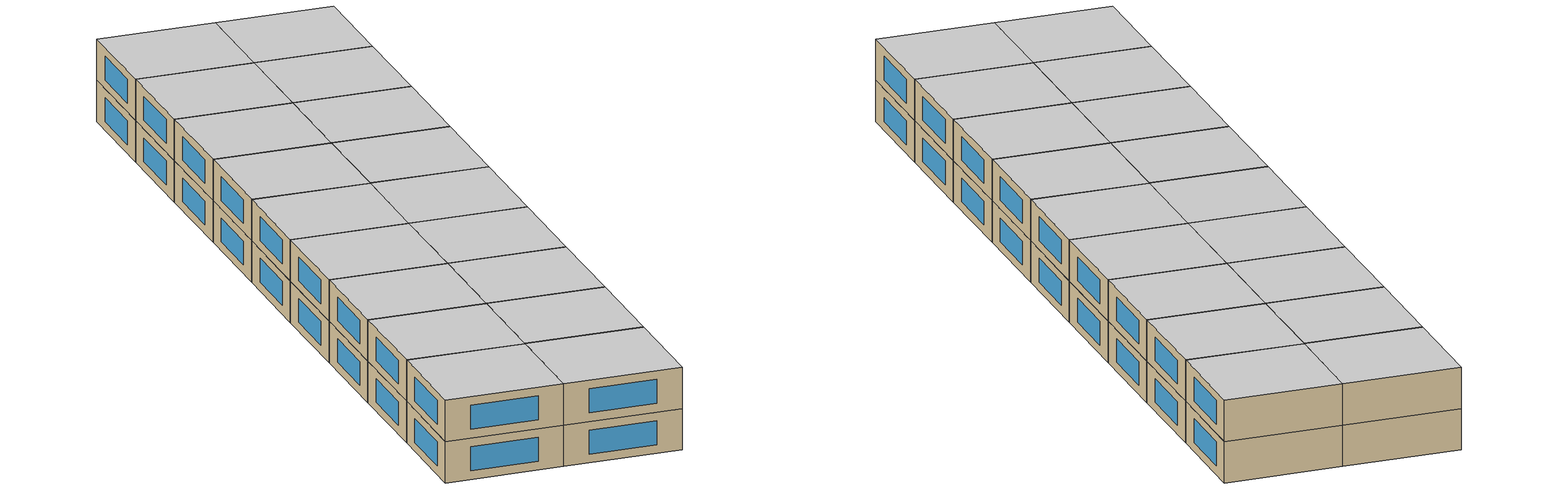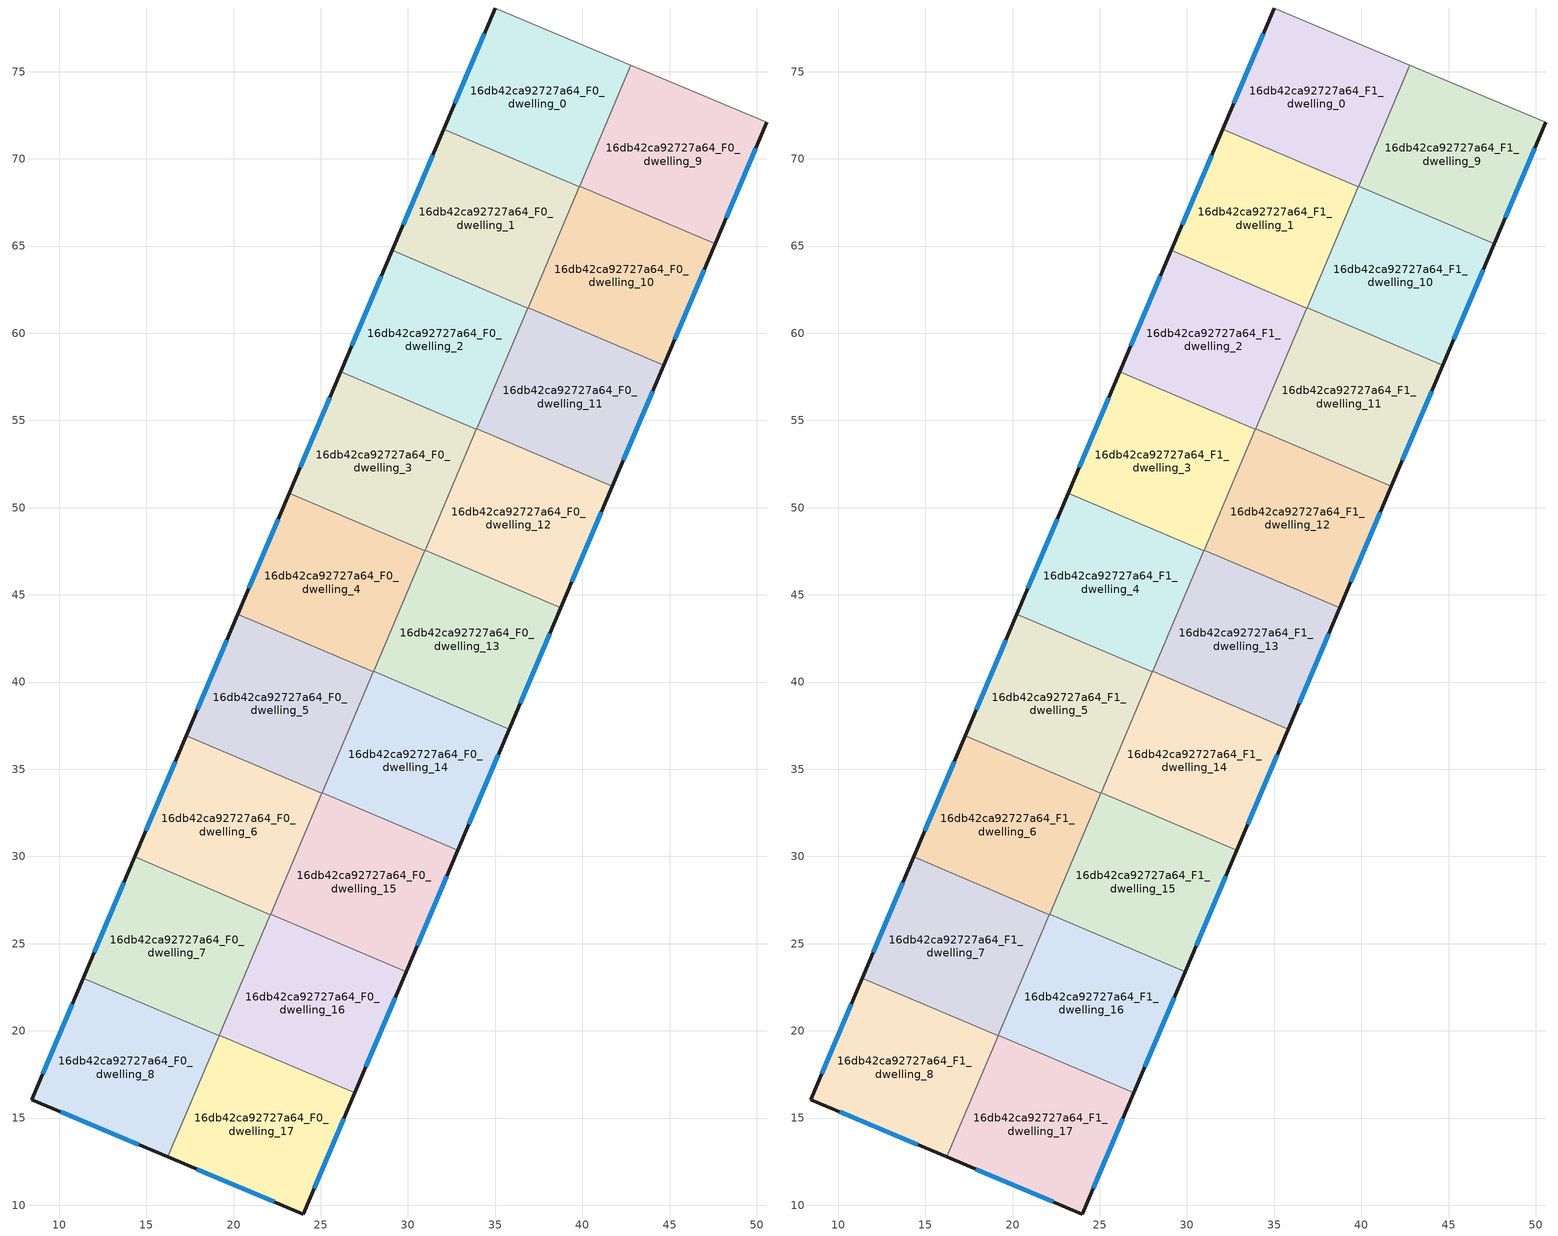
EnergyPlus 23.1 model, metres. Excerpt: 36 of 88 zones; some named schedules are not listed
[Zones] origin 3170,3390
16db42ca92727a64_F0_dwelling_0
 floor ground (EU_floor_Construction): 42.78,75.37 39.83,68.41 32.06,71.7 35.01,78.65 z0
 wall outside (EU_wall_Construction): 35.01,78.65 32.06,71.7 z0:3
 wall adiabatic (EU_wall_Construction): 42.78,75.37 35.01,78.65 z0:3
 wall to 16db42ca92727a64_F0_dwelling_1 (EU_wall_Construction): 32.06,71.7 39.83,68.41 z0:3
 wall to 16db42ca92727a64_F0_dwelling_9 (EU_wall_Construction): 39.84,68.43 42.78,75.37 z0:3
 wall to 16db42ca92727a64_F0_dwelling_10 (EU_wall_Construction): 39.83,68.41 39.84,68.43 z0:3
 window (EU_Window_Construction): 34.37,77.16 32.69,73.19 z0.64:2.36
16db42ca92727a64_F0_dwelling_1
 floor ground (EU_floor_Construction): 39.83,68.41 36.88,61.45 29.1,64.75 32.06,71.7 z0
 wall outside (EU_wall_Construction): 32.06,71.7 29.1,64.75 z0:3
 wall to 16db42ca92727a64_F0_dwelling_2 (EU_wall_Construction): 29.1,64.75 36.88,61.45 z0:3
 wall to 16db42ca92727a64_F0_dwelling_10 (EU_wall_Construction): 36.89,61.47 39.83,68.41 z0:3
 wall to 16db42ca92727a64_F0_dwelling_11 (EU_wall_Construction): 36.88,61.45 36.89,61.47 z0:3
 window (EU_Window_Construction): 31.42,70.21 29.73,66.24 z0.64:2.36
16db42ca92727a64_F0_dwelling_10
 floor ground (EU_floor_Construction): 47.61,65.13 44.66,58.17 36.89,61.47 39.84,68.43 z0
 wall outside (EU_wall_Construction): 44.66,58.17 47.61,65.13 z0:3
 wall to 16db42ca92727a64_F0_dwelling_9 (EU_wall_Construction): 47.61,65.13 39.84,68.43 z0:3
 wall to 16db42ca92727a64_F0_dwelling_11 (EU_wall_Construction): 36.89,61.47 44.66,58.17 z0:3
 window (EU_Window_Construction): 45.29,59.66 46.98,63.64 z0.64:2.36
16db42ca92727a64_F0_dwelling_11
 floor ground (EU_floor_Construction): 44.66,58.17 41.71,51.22 33.93,54.52 36.89,61.47 z0
 wall outside (EU_wall_Construction): 41.71,51.22 44.66,58.17 z0:3
 wall to 16db42ca92727a64_F0_dwelling_12 (EU_wall_Construction): 33.93,54.52 41.71,51.22 z0:3
 wall to 16db42ca92727a64_F0_dwelling_2 (EU_wall_Construction): 36.87,61.45 33.93,54.52 z0:3
 window (EU_Window_Construction): 42.34,52.71 44.03,56.68 z0.64:2.36
16db42ca92727a64_F0_dwelling_12
 floor ground (EU_floor_Construction): 41.71,51.22 38.76,44.26 30.98,47.56 33.93,54.52 z0
 wall outside (EU_wall_Construction): 38.76,44.26 41.71,51.22 z0:3
 wall to 16db42ca92727a64_F0_dwelling_13 (EU_wall_Construction): 30.98,47.56 38.76,44.26 z0:3
 wall to 16db42ca92727a64_F0_dwelling_3 (EU_wall_Construction): 33.92,54.49 30.98,47.56 z0:3
 wall to 16db42ca92727a64_F0_dwelling_2 (EU_wall_Construction): 33.93,54.52 33.92,54.49 z0:3
 window (EU_Window_Construction): 39.39,45.75 41.08,49.73 z0.64:2.36
16db42ca92727a64_F0_dwelling_13
 floor ground (EU_floor_Construction): 38.76,44.26 35.8,37.31 28.03,40.61 30.98,47.56 z0
 wall outside (EU_wall_Construction): 35.8,37.31 38.76,44.26 z0:3
 wall to 16db42ca92727a64_F0_dwelling_14 (EU_wall_Construction): 28.03,40.61 35.8,37.31 z0:3
 wall to 16db42ca92727a64_F0_dwelling_4 (EU_wall_Construction): 30.97,47.54 28.03,40.61 z0:3
 wall to 16db42ca92727a64_F0_dwelling_3 (EU_wall_Construction): 30.98,47.56 30.97,47.54 z0:3
 window (EU_Window_Construction): 36.44,38.8 38.12,42.77 z0.64:2.36
16db42ca92727a64_F0_dwelling_14
 floor ground (EU_floor_Construction): 35.8,37.31 32.85,30.35 25.08,33.65 28.03,40.61 z0
 wall outside (EU_wall_Construction): 32.85,30.35 35.8,37.31 z0:3
 wall to 16db42ca92727a64_F0_dwelling_15 (EU_wall_Construction): 25.08,33.65 32.85,30.35 z0:3
 wall to 16db42ca92727a64_F0_dwelling_5 (EU_wall_Construction): 28.02,40.58 25.08,33.65 z0:3
 wall to 16db42ca92727a64_F0_dwelling_4 (EU_wall_Construction): 28.03,40.61 28.02,40.58 z0:3
 window (EU_Window_Construction): 33.49,31.84 35.17,35.82 z0.64:2.36
16db42ca92727a64_F0_dwelling_15
 floor ground (EU_floor_Construction): 32.85,30.35 29.9,23.4 22.13,26.7 25.08,33.65 z0
 wall outside (EU_wall_Construction): 29.9,23.4 32.85,30.35 z0:3
 wall to 16db42ca92727a64_F0_dwelling_16 (EU_wall_Construction): 22.13,26.7 29.9,23.4 z0:3
 wall to 16db42ca92727a64_F0_dwelling_6 (EU_wall_Construction): 25.07,33.63 22.13,26.7 z0:3
 wall to 16db42ca92727a64_F0_dwelling_5 (EU_wall_Construction): 25.08,33.65 25.07,33.63 z0:3
 window (EU_Window_Construction): 30.53,24.89 32.22,28.86 z0.64:2.36
16db42ca92727a64_F0_dwelling_16
 floor ground (EU_floor_Construction): 29.9,23.4 26.95,16.44 19.18,19.74 22.13,26.7 z0
 wall outside (EU_wall_Construction): 26.95,16.44 29.9,23.4 z0:3
 wall to 16db42ca92727a64_F0_dwelling_17 (EU_wall_Construction): 19.18,19.74 26.95,16.44 z0:3
 wall to 16db42ca92727a64_F0_dwelling_7 (EU_wall_Construction): 22.12,26.67 19.18,19.74 z0:3
 wall to 16db42ca92727a64_F0_dwelling_6 (EU_wall_Construction): 22.13,26.7 22.12,26.67 z0:3
 window (EU_Window_Construction): 27.58,17.93 29.27,21.91 z0.64:2.36
16db42ca92727a64_F0_dwelling_17
 floor ground (EU_floor_Construction): 26.95,16.44 24,9.5 16.22,12.78 19.18,19.74 z0
 wall outside (EU_wall_Construction): 16.22,12.78 24,9.5 26.95,16.44 z0:3
 wall to 16db42ca92727a64_F0_dwelling_8 (EU_wall_Construction): 19.17,19.72 16.22,12.78 z0:3
 wall to 16db42ca92727a64_F0_dwelling_7 (EU_wall_Construction): 19.18,19.74 19.17,19.72 z0:3
 window (EU_Window_Construction): 24.63,10.99 26.32,14.95 / 17.89,12.07 22.34,10.2 z0.64:2.36
16db42ca92727a64_F0_dwelling_2
 floor ground (EU_floor_Construction): 36.88,61.45 33.92,54.49 26.15,57.79 29.1,64.75 z0
 wall outside (EU_wall_Construction): 29.1,64.75 26.15,57.79 z0:3
 wall to 16db42ca92727a64_F0_dwelling_3 (EU_wall_Construction): 26.15,57.79 33.92,54.49 z0:3
 window (EU_Window_Construction): 28.47,63.26 26.78,59.28 z0.64:2.36
16db42ca92727a64_F0_dwelling_3
 floor ground (EU_floor_Construction): 33.92,54.49 30.97,47.54 23.2,50.83 26.15,57.79 z0
 wall outside (EU_wall_Construction): 26.15,57.79 23.2,50.83 z0:3
 wall to 16db42ca92727a64_F0_dwelling_4 (EU_wall_Construction): 23.2,50.83 30.97,47.54 z0:3
 window (EU_Window_Construction): 25.52,56.3 23.83,52.32 z0.64:2.36
16db42ca92727a64_F0_dwelling_4
 floor ground (EU_floor_Construction): 30.97,47.54 28.02,40.58 20.24,43.88 23.2,50.83 z0
 wall outside (EU_wall_Construction): 23.2,50.83 20.24,43.88 z0:3
 wall to 16db42ca92727a64_F0_dwelling_5 (EU_wall_Construction): 20.24,43.88 28.02,40.58 z0:3
 window (EU_Window_Construction): 22.56,49.35 20.88,45.37 z0.64:2.36
16db42ca92727a64_F0_dwelling_5
 floor ground (EU_floor_Construction): 28.02,40.58 25.07,33.62 17.29,36.92 20.24,43.88 z0
 wall outside (EU_wall_Construction): 20.24,43.88 17.29,36.92 z0:3
 wall to 16db42ca92727a64_F0_dwelling_6 (EU_wall_Construction): 17.29,36.92 25.07,33.62 z0:3
 window (EU_Window_Construction): 19.61,42.39 17.92,38.41 z0.64:2.36
16db42ca92727a64_F0_dwelling_6
 floor ground (EU_floor_Construction): 25.07,33.62 22.12,26.67 14.34,29.97 17.29,36.92 z0
 wall outside (EU_wall_Construction): 17.29,36.92 14.34,29.97 z0:3
 wall to 16db42ca92727a64_F0_dwelling_7 (EU_wall_Construction): 14.34,29.97 22.12,26.67 z0:3
 window (EU_Window_Construction): 16.66,35.44 14.97,31.46 z0.64:2.36
16db42ca92727a64_F0_dwelling_7
 floor ground (EU_floor_Construction): 22.12,26.67 19.17,19.72 11.39,23.02 14.34,29.97 z0
 wall outside (EU_wall_Construction): 14.34,29.97 11.39,23.02 z0:3
 wall to 16db42ca92727a64_F0_dwelling_8 (EU_wall_Construction): 11.39,23.02 19.17,19.72 z0:3
 window (EU_Window_Construction): 13.71,28.48 12.02,24.51 z0.64:2.36
16db42ca92727a64_F0_dwelling_8
 floor ground (EU_floor_Construction): 19.17,19.72 16.22,12.78 8.43,16.06 11.39,23.02 z0
 wall outside (EU_wall_Construction): 11.39,23.02 8.43,16.06 16.22,12.78 z0:3
 window (EU_Window_Construction): 10.1,15.35 14.55,13.48 / 10.76,21.53 9.07,17.55 z0.64:2.36
16db42ca92727a64_F0_dwelling_9
 floor ground (EU_floor_Construction): 50.57,72.09 47.61,65.13 39.84,68.43 42.78,75.37 z0
 wall outside (EU_wall_Construction): 47.61,65.13 50.57,72.09 z0:3
 wall adiabatic (EU_wall_Construction): 50.57,72.09 42.78,75.37 z0:3
 window (EU_Window_Construction): 48.24,66.62 49.93,70.6 z0.64:2.36
16db42ca92727a64_F1_dwelling_0
 floor to 16db42ca92727a64_F0_dwelling_0 (EU_floor_Construction): 42.78,75.37 39.83,68.41 32.06,71.7 35.01,78.65 z3
 wall outside (EU_wall_Construction): 35.01,78.65 32.06,71.7 z3:6
 wall adiabatic (EU_wall_Construction): 42.78,75.37 35.01,78.65 z3:6
 wall to 16db42ca92727a64_F1_dwelling_1 (EU_wall_Construction): 32.06,71.7 39.83,68.41 z3:6
 wall to 16db42ca92727a64_F1_dwelling_9 (EU_wall_Construction): 39.84,68.43 42.78,75.37 z3:6
 wall to 16db42ca92727a64_F1_dwelling_10 (EU_wall_Construction): 39.83,68.41 39.84,68.43 z3:6
 window (EU_Window_Construction): 34.37,77.16 32.69,73.19 z3.64:5.36
 ceiling to 16db42ca92727a64_F2_dwelling_0 (EU_floor_Construction): 39.83,68.41 42.78,75.37 35.01,78.65 32.06,71.7 z6
16db42ca92727a64_F1_dwelling_1
 floor to 16db42ca92727a64_F0_dwelling_1 (EU_floor_Construction): 39.83,68.41 36.88,61.45 29.1,64.75 32.06,71.7 z3
 wall outside (EU_wall_Construction): 32.06,71.7 29.1,64.75 z3:6
 wall to 16db42ca92727a64_F1_dwelling_2 (EU_wall_Construction): 29.1,64.75 36.88,61.45 z3:6
 wall to 16db42ca92727a64_F1_dwelling_10 (EU_wall_Construction): 36.89,61.47 39.83,68.41 z3:6
 wall to 16db42ca92727a64_F1_dwelling_11 (EU_wall_Construction): 36.88,61.45 36.89,61.47 z3:6
 window (EU_Window_Construction): 31.42,70.21 29.73,66.24 z3.64:5.36
 ceiling to 16db42ca92727a64_F2_dwelling_1 (EU_floor_Construction): 36.88,61.45 39.83,68.41 32.06,71.7 29.1,64.75 z6
16db42ca92727a64_F1_dwelling_10
 floor to 16db42ca92727a64_F0_dwelling_10 (EU_floor_Construction): 47.61,65.13 44.66,58.17 36.89,61.47 39.84,68.43 z3
 wall outside (EU_wall_Construction): 44.66,58.17 47.61,65.13 z3:6
 wall to 16db42ca92727a64_F1_dwelling_9 (EU_wall_Construction): 47.61,65.13 39.84,68.43 z3:6
 wall to 16db42ca92727a64_F1_dwelling_11 (EU_wall_Construction): 36.89,61.47 44.66,58.17 z3:6
 window (EU_Window_Construction): 45.29,59.66 46.98,63.64 z3.64:5.36
 ceiling to 16db42ca92727a64_F2_dwelling_10 (EU_floor_Construction): 44.66,58.17 47.61,65.13 39.84,68.43 36.89,61.47 z6
16db42ca92727a64_F1_dwelling_11
 floor to 16db42ca92727a64_F0_dwelling_11 (EU_floor_Construction): 44.66,58.17 41.71,51.22 33.93,54.52 36.89,61.47 z3
 wall outside (EU_wall_Construction): 41.71,51.22 44.66,58.17 z3:6
 wall to 16db42ca92727a64_F1_dwelling_12 (EU_wall_Construction): 33.93,54.52 41.71,51.22 z3:6
 wall to 16db42ca92727a64_F1_dwelling_2 (EU_wall_Construction): 36.87,61.45 33.93,54.52 z3:6
 window (EU_Window_Construction): 42.34,52.71 44.03,56.68 z3.64:5.36
 ceiling to 16db42ca92727a64_F2_dwelling_11 (EU_floor_Construction): 41.71,51.22 44.66,58.17 36.89,61.47 33.93,54.52 z6
16db42ca92727a64_F1_dwelling_12
 floor to 16db42ca92727a64_F0_dwelling_12 (EU_floor_Construction): 41.71,51.22 38.76,44.26 30.98,47.56 33.93,54.52 z3
 wall outside (EU_wall_Construction): 38.76,44.26 41.71,51.22 z3:6
 wall to 16db42ca92727a64_F1_dwelling_13 (EU_wall_Construction): 30.98,47.56 38.76,44.26 z3:6
 wall to 16db42ca92727a64_F1_dwelling_3 (EU_wall_Construction): 33.92,54.49 30.98,47.56 z3:6
 wall to 16db42ca92727a64_F1_dwelling_2 (EU_wall_Construction): 33.93,54.52 33.92,54.49 z3:6
 window (EU_Window_Construction): 39.39,45.75 41.08,49.73 z3.64:5.36
 ceiling to 16db42ca92727a64_F2_dwelling_12 (EU_floor_Construction): 38.76,44.26 41.71,51.22 33.93,54.52 30.98,47.56 z6
16db42ca92727a64_F1_dwelling_13
 floor to 16db42ca92727a64_F0_dwelling_13 (EU_floor_Construction): 38.76,44.26 35.8,37.31 28.03,40.61 30.98,47.56 z3
 wall outside (EU_wall_Construction): 35.8,37.31 38.76,44.26 z3:6
 wall to 16db42ca92727a64_F1_dwelling_14 (EU_wall_Construction): 28.03,40.61 35.8,37.31 z3:6
 wall to 16db42ca92727a64_F1_dwelling_4 (EU_wall_Construction): 30.97,47.54 28.03,40.61 z3:6
 wall to 16db42ca92727a64_F1_dwelling_3 (EU_wall_Construction): 30.98,47.56 30.97,47.54 z3:6
 window (EU_Window_Construction): 36.44,38.8 38.12,42.77 z3.64:5.36
 ceiling to 16db42ca92727a64_F2_dwelling_13 (EU_floor_Construction): 35.8,37.31 38.76,44.26 30.98,47.56 28.03,40.61 z6
16db42ca92727a64_F1_dwelling_14
 floor to 16db42ca92727a64_F0_dwelling_14 (EU_floor_Construction): 35.8,37.31 32.85,30.35 25.08,33.65 28.03,40.61 z3
 wall outside (EU_wall_Construction): 32.85,30.35 35.8,37.31 z3:6
 wall to 16db42ca92727a64_F1_dwelling_15 (EU_wall_Construction): 25.08,33.65 32.85,30.35 z3:6
 wall to 16db42ca92727a64_F1_dwelling_5 (EU_wall_Construction): 28.02,40.58 25.08,33.65 z3:6
 wall to 16db42ca92727a64_F1_dwelling_4 (EU_wall_Construction): 28.03,40.61 28.02,40.58 z3:6
 window (EU_Window_Construction): 33.49,31.84 35.17,35.82 z3.64:5.36
 ceiling to 16db42ca92727a64_F2_dwelling_14 (EU_floor_Construction): 32.85,30.35 35.8,37.31 28.03,40.61 25.08,33.65 z6
16db42ca92727a64_F1_dwelling_15
 floor to 16db42ca92727a64_F0_dwelling_15 (EU_floor_Construction): 32.85,30.35 29.9,23.4 22.13,26.7 25.08,33.65 z3
 wall outside (EU_wall_Construction): 29.9,23.4 32.85,30.35 z3:6
 wall to 16db42ca92727a64_F1_dwelling_16 (EU_wall_Construction): 22.13,26.7 29.9,23.4 z3:6
 wall to 16db42ca92727a64_F1_dwelling_6 (EU_wall_Construction): 25.07,33.63 22.13,26.7 z3:6
 wall to 16db42ca92727a64_F1_dwelling_5 (EU_wall_Construction): 25.08,33.65 25.07,33.63 z3:6
 window (EU_Window_Construction): 30.53,24.89 32.22,28.86 z3.64:5.36
 ceiling to 16db42ca92727a64_F2_dwelling_15 (EU_floor_Construction): 29.9,23.4 32.85,30.35 25.08,33.65 22.13,26.7 z6
16db42ca92727a64_F1_dwelling_16
 floor to 16db42ca92727a64_F0_dwelling_16 (EU_floor_Construction): 29.9,23.4 26.95,16.44 19.18,19.74 22.13,26.7 z3
 wall outside (EU_wall_Construction): 26.95,16.44 29.9,23.4 z3:6
 wall to 16db42ca92727a64_F1_dwelling_17 (EU_wall_Construction): 19.18,19.74 26.95,16.44 z3:6
 wall to 16db42ca92727a64_F1_dwelling_7 (EU_wall_Construction): 22.12,26.67 19.18,19.74 z3:6
 wall to 16db42ca92727a64_F1_dwelling_6 (EU_wall_Construction): 22.13,26.7 22.12,26.67 z3:6
 window (EU_Window_Construction): 27.58,17.93 29.27,21.91 z3.64:5.36
 ceiling to 16db42ca92727a64_F2_dwelling_16 (EU_floor_Construction): 26.95,16.44 29.9,23.4 22.13,26.7 19.18,19.74 z6
16db42ca92727a64_F1_dwelling_17
 floor to 16db42ca92727a64_F0_dwelling_17 (EU_floor_Construction): 26.95,16.44 24,9.5 16.22,12.78 19.18,19.74 z3
 wall outside (EU_wall_Construction): 16.22,12.78 24,9.5 26.95,16.44 z3:6
 wall to 16db42ca92727a64_F1_dwelling_8 (EU_wall_Construction): 19.17,19.72 16.22,12.78 z3:6
 wall to 16db42ca92727a64_F1_dwelling_7 (EU_wall_Construction): 19.18,19.74 19.17,19.72 z3:6
 window (EU_Window_Construction): 24.63,10.99 26.32,14.95 / 17.89,12.07 22.34,10.2 z3.64:5.36
 ceiling to 16db42ca92727a64_F2_dwelling_17 (EU_floor_Construction): 24,9.5 26.95,16.44 19.18,19.74 16.22,12.78 z6
16db42ca92727a64_F1_dwelling_2
 floor to 16db42ca92727a64_F0_dwelling_2 (EU_floor_Construction): 36.88,61.45 33.92,54.49 26.15,57.79 29.1,64.75 z3
 wall outside (EU_wall_Construction): 29.1,64.75 26.15,57.79 z3:6
 wall to 16db42ca92727a64_F1_dwelling_3 (EU_wall_Construction): 26.15,57.79 33.92,54.49 z3:6
 window (EU_Window_Construction): 28.47,63.26 26.78,59.28 z3.64:5.36
 ceiling to 16db42ca92727a64_F2_dwelling_2 (EU_floor_Construction): 33.92,54.49 36.88,61.45 29.1,64.75 26.15,57.79 z6
16db42ca92727a64_F1_dwelling_3
 floor to 16db42ca92727a64_F0_dwelling_3 (EU_floor_Construction): 33.92,54.49 30.97,47.54 23.2,50.83 26.15,57.79 z3
 wall outside (EU_wall_Construction): 26.15,57.79 23.2,50.83 z3:6
 wall to 16db42ca92727a64_F1_dwelling_4 (EU_wall_Construction): 23.2,50.83 30.97,47.54 z3:6
 window (EU_Window_Construction): 25.52,56.3 23.83,52.32 z3.64:5.36
 ceiling to 16db42ca92727a64_F2_dwelling_3 (EU_floor_Construction): 30.97,47.54 33.92,54.49 26.15,57.79 23.2,50.83 z6
16db42ca92727a64_F1_dwelling_4
 floor to 16db42ca92727a64_F0_dwelling_4 (EU_floor_Construction): 30.97,47.54 28.02,40.58 20.24,43.88 23.2,50.83 z3
 wall outside (EU_wall_Construction): 23.2,50.83 20.24,43.88 z3:6
 wall to 16db42ca92727a64_F1_dwelling_5 (EU_wall_Construction): 20.24,43.88 28.02,40.58 z3:6
 window (EU_Window_Construction): 22.56,49.35 20.88,45.37 z3.64:5.36
 ceiling to 16db42ca92727a64_F2_dwelling_4 (EU_floor_Construction): 28.02,40.58 30.97,47.54 23.2,50.83 20.24,43.88 z6
16db42ca92727a64_F1_dwelling_5
 floor to 16db42ca92727a64_F0_dwelling_5 (EU_floor_Construction): 28.02,40.58 25.07,33.62 17.29,36.92 20.24,43.88 z3
 wall outside (EU_wall_Construction): 20.24,43.88 17.29,36.92 z3:6
 wall to 16db42ca92727a64_F1_dwelling_6 (EU_wall_Construction): 17.29,36.92 25.07,33.62 z3:6
 window (EU_Window_Construction): 19.61,42.39 17.92,38.41 z3.64:5.36
 ceiling to 16db42ca92727a64_F2_dwelling_5 (EU_floor_Construction): 25.07,33.62 28.02,40.58 20.24,43.88 17.29,36.92 z6
16db42ca92727a64_F1_dwelling_6
 floor to 16db42ca92727a64_F0_dwelling_6 (EU_floor_Construction): 25.07,33.62 22.12,26.67 14.34,29.97 17.29,36.92 z3
 wall outside (EU_wall_Construction): 17.29,36.92 14.34,29.97 z3:6
 wall to 16db42ca92727a64_F1_dwelling_7 (EU_wall_Construction): 14.34,29.97 22.12,26.67 z3:6
 window (EU_Window_Construction): 16.66,35.44 14.97,31.46 z3.64:5.36
 ceiling to 16db42ca92727a64_F2_dwelling_6 (EU_floor_Construction): 22.12,26.67 25.07,33.62 17.29,36.92 14.34,29.97 z6
16db42ca92727a64_F1_dwelling_7
 floor to 16db42ca92727a64_F0_dwelling_7 (EU_floor_Construction): 22.12,26.67 19.17,19.72 11.39,23.02 14.34,29.97 z3
 wall outside (EU_wall_Construction): 14.34,29.97 11.39,23.02 z3:6
 wall to 16db42ca92727a64_F1_dwelling_8 (EU_wall_Construction): 11.39,23.02 19.17,19.72 z3:6
 window (EU_Window_Construction): 13.71,28.48 12.02,24.51 z3.64:5.36
 ceiling to 16db42ca92727a64_F2_dwelling_7 (EU_floor_Construction): 19.17,19.72 22.12,26.67 14.34,29.97 11.39,23.02 z6
16db42ca92727a64_F1_dwelling_8
 floor to 16db42ca92727a64_F0_dwelling_8 (EU_floor_Construction): 19.17,19.72 16.22,12.78 8.43,16.06 11.39,23.02 z3
 wall outside (EU_wall_Construction): 11.39,23.02 8.43,16.06 16.22,12.78 z3:6
 window (EU_Window_Construction): 10.1,15.35 14.55,13.48 / 10.76,21.53 9.07,17.55 z3.64:5.36
 ceiling to 16db42ca92727a64_F2_dwelling_8 (EU_floor_Construction): 16.22,12.78 19.17,19.72 11.39,23.02 8.43,16.06 z6
16db42ca92727a64_F1_dwelling_9
 floor to 16db42ca92727a64_F0_dwelling_9 (EU_floor_Construction): 50.57,72.09 47.61,65.13 39.84,68.43 42.78,75.37 z3
 wall outside (EU_wall_Construction): 47.61,65.13 50.57,72.09 z3:6
 wall adiabatic (EU_wall_Construction): 50.57,72.09 42.78,75.37 z3:6
 window (EU_Window_Construction): 48.24,66.62 49.93,70.6 z3.64:5.36
 ceiling to 16db42ca92727a64_F2_dwelling_9 (EU_floor_Construction): 47.61,65.13 50.57,72.09 42.78,75.37 39.84,68.43 z6
[Building]
EU S2 Campaign: North Axis=0; Terrain=City; Solar Distribution=FullExterior
[Site:Location]
Yerevan-Zvartnots.Intl.AP: Latitude=40.15; Longitude=44.383; Time Zone=4; Elevation=854
[SizingPeriod:WeatherFileDays]
AnnualSizingPeriod: Begin Month=1; Begin Day of Month=1; End Month=12; End Day of Month=31; Day of Week for Start Day=Monday; Use Weather File Daylight Saving Period=No; Use Weather File Rain and Snow Indicators=No
[MATERIAL]
EU_InternalMass_Material: Roughness=MediumRough; Thickness=0.1; Conductivity=1; Density=1800; Specific Heat=900; Thermal Absorptance=0.9; Solar Absorptance=0.7; Visible Absorptance=0.7
[MATERIAL:NOMASS] Roughness=MediumRough; Thermal Absorptance=0.9; Solar Absorptance=0.7; Visible Absorptance=0.7
Name | Thermal Resistance
EU_wall_NoMass | 1.05043
EU_floor_NoMass | 0.478065
[WINDOWMATERIAL:SIMPLEGLAZINGSYSTEM]
EU_Window_SimpleGlazing: UFactor=2.5566; Solar Heat Gain Coefficient=0.75; Visible Transmittance=0.75
[CONSTRUCTION]
EU_wall_Construction: EU_wall_NoMass
EU_floor_Construction: EU_floor_NoMass
EU_Window_Construction: EU_Window_SimpleGlazing
EU_InternalMass_Construction: EU_InternalMass_Material
[ZONE] Type=1; Multiplier=1; Ceiling Height=autocalculate; Floor Area=autocalculate; Part of Total Floor Area=Yes
Name | Volume
16db42ca92727a64_F0_dwelling_0; 16db42ca92727a64_F1_dwelling_0 | 191.424
16db42ca92727a64_F0_dwelling_1; 16db42ca92727a64_F1_dwelling_1; 16db42ca92727a64_F0_dwelling_10; 16db42ca92727a64_F1_dwelling_10; 16db42ca92727a64_F0_dwelling_13; 16db42ca92727a64_F1_dwelling_13 | 191.426
16db42ca92727a64_F0_dwelling_11; 16db42ca92727a64_F1_dwelling_11 | 191.418
16db42ca92727a64_F0_dwelling_12; 16db42ca92727a64_F1_dwelling_12; 16db42ca92727a64_F0_dwelling_16; 16db42ca92727a64_F1_dwelling_16 | 191.442
16db42ca92727a64_F0_dwelling_14; 16db42ca92727a64_F1_dwelling_14 | 191.42
16db42ca92727a64_F0_dwelling_15; 16db42ca92727a64_F1_dwelling_15 | 191.427
16db42ca92727a64_F0_dwelling_17; 16db42ca92727a64_F1_dwelling_17 | 191.421
16db42ca92727a64_F0_dwelling_2; 16db42ca92727a64_F1_dwelling_2 | 191.446
16db42ca92727a64_F0_dwelling_3; 16db42ca92727a64_F1_dwelling_3; 16db42ca92727a64_F0_dwelling_9; 16db42ca92727a64_F1_dwelling_9 | 191.436
16db42ca92727a64_F0_dwelling_4; 16db42ca92727a64_F1_dwelling_4; 16db42ca92727a64_F0_dwelling_8; 16db42ca92727a64_F1_dwelling_8 | 191.444
16db42ca92727a64_F0_dwelling_5; 16db42ca92727a64_F1_dwelling_5 | 191.456
16db42ca92727a64_F0_dwelling_6; 16db42ca92727a64_F1_dwelling_6 | 191.448
16db42ca92727a64_F0_dwelling_7; 16db42ca92727a64_F1_dwelling_7 | 191.413
[INTERNALMASS] Construction=EU_InternalMass_Construction
Name | Zone or ZoneList | Surface Area
16db42ca92727a64_F0_dwelling_0_EU_InternalMass | 16db42ca92727a64_F0_dwelling_0 | 63.8079
16db42ca92727a64_F0_dwelling_1_EU_InternalMass | 16db42ca92727a64_F0_dwelling_1 | 63.8088
16db42ca92727a64_F0_dwelling_2_EU_InternalMass | 16db42ca92727a64_F0_dwelling_2 | 63.8152
16db42ca92727a64_F0_dwelling_3_EU_InternalMass | 16db42ca92727a64_F0_dwelling_3 | 63.8122
16db42ca92727a64_F0_dwelling_4_EU_InternalMass | 16db42ca92727a64_F0_dwelling_4 | 63.8149
16db42ca92727a64_F0_dwelling_5_EU_InternalMass | 16db42ca92727a64_F0_dwelling_5 | 63.8186
16db42ca92727a64_F0_dwelling_6_EU_InternalMass | 16db42ca92727a64_F0_dwelling_6 | 63.8159
16db42ca92727a64_F0_dwelling_7_EU_InternalMass | 16db42ca92727a64_F0_dwelling_7 | 63.8042
16db42ca92727a64_F0_dwelling_8_EU_InternalMass | 16db42ca92727a64_F0_dwelling_8 | 63.8146
16db42ca92727a64_F0_dwelling_9_EU_InternalMass | 16db42ca92727a64_F0_dwelling_9 | 63.8123
16db42ca92727a64_F0_dwelling_10_EU_InternalMass | 16db42ca92727a64_F0_dwelling_10 | 63.8086
16db42ca92727a64_F0_dwelling_11_EU_InternalMass | 16db42ca92727a64_F0_dwelling_11 | 63.8062
16db42ca92727a64_F0_dwelling_12_EU_InternalMass | 16db42ca92727a64_F0_dwelling_12 | 63.814
16db42ca92727a64_F0_dwelling_13_EU_InternalMass | 16db42ca92727a64_F0_dwelling_13 | 63.8086
16db42ca92727a64_F0_dwelling_14_EU_InternalMass | 16db42ca92727a64_F0_dwelling_14 | 63.8068
16db42ca92727a64_F0_dwelling_15_EU_InternalMass | 16db42ca92727a64_F0_dwelling_15 | 63.8086
16db42ca92727a64_F0_dwelling_16_EU_InternalMass | 16db42ca92727a64_F0_dwelling_16 | 63.814
16db42ca92727a64_F0_dwelling_17_EU_InternalMass | 16db42ca92727a64_F0_dwelling_17 | 63.807
16db42ca92727a64_F1_dwelling_0_EU_InternalMass | 16db42ca92727a64_F1_dwelling_0 | 63.8079
16db42ca92727a64_F1_dwelling_1_EU_InternalMass | 16db42ca92727a64_F1_dwelling_1 | 63.8088
16db42ca92727a64_F1_dwelling_2_EU_InternalMass | 16db42ca92727a64_F1_dwelling_2 | 63.8152
16db42ca92727a64_F1_dwelling_3_EU_InternalMass | 16db42ca92727a64_F1_dwelling_3 | 63.8122
16db42ca92727a64_F1_dwelling_4_EU_InternalMass | 16db42ca92727a64_F1_dwelling_4 | 63.8149
16db42ca92727a64_F1_dwelling_5_EU_InternalMass | 16db42ca92727a64_F1_dwelling_5 | 63.8186
16db42ca92727a64_F1_dwelling_6_EU_InternalMass | 16db42ca92727a64_F1_dwelling_6 | 63.8159
16db42ca92727a64_F1_dwelling_7_EU_InternalMass | 16db42ca92727a64_F1_dwelling_7 | 63.8042
16db42ca92727a64_F1_dwelling_8_EU_InternalMass | 16db42ca92727a64_F1_dwelling_8 | 63.8146
16db42ca92727a64_F1_dwelling_9_EU_InternalMass | 16db42ca92727a64_F1_dwelling_9 | 63.8123
16db42ca92727a64_F1_dwelling_10_EU_InternalMass | 16db42ca92727a64_F1_dwelling_10 | 63.8086
16db42ca92727a64_F1_dwelling_11_EU_InternalMass | 16db42ca92727a64_F1_dwelling_11 | 63.8062
16db42ca92727a64_F1_dwelling_12_EU_InternalMass | 16db42ca92727a64_F1_dwelling_12 | 63.814
16db42ca92727a64_F1_dwelling_13_EU_InternalMass | 16db42ca92727a64_F1_dwelling_13 | 63.8086
16db42ca92727a64_F1_dwelling_14_EU_InternalMass | 16db42ca92727a64_F1_dwelling_14 | 63.8068
16db42ca92727a64_F1_dwelling_15_EU_InternalMass | 16db42ca92727a64_F1_dwelling_15 | 63.8086
16db42ca92727a64_F1_dwelling_16_EU_InternalMass | 16db42ca92727a64_F1_dwelling_16 | 63.814
16db42ca92727a64_F1_dwelling_17_EU_InternalMass | 16db42ca92727a64_F1_dwelling_17 | 63.807
[OTHEREQUIPMENT] Fuel Type=Electricity; Design Level Calculation Method=Watts/Area; Power per Zone Floor Area=1; Fraction Latent=0; Fraction Radiant=0; Fraction Lost=0; Carbon Dioxide Generation Rate=0; EndUse Subcategory=EU_Step8_InternalGains
Name | Zone or ZoneList or Space or SpaceList | Schedule
EU_Step8_InternalGain_16db42ca92727a64_F0_dwelling_0_f000 | 16db42ca92727a64_F0_dwelling_0 | EU_Step8_GainSchedule_16db42ca92727a64_F0_dwelling_0_f000
EU_Step8_InternalGain_16db42ca92727a64_F0_dwelling_1_f000 | 16db42ca92727a64_F0_dwelling_1 | EU_Step8_GainSchedule_16db42ca92727a64_F0_dwelling_1_f000
EU_Step8_InternalGain_16db42ca92727a64_F0_dwelling_2_f000 | 16db42ca92727a64_F0_dwelling_2 | EU_Step8_GainSchedule_16db42ca92727a64_F0_dwelling_2_f000
EU_Step8_InternalGain_16db42ca92727a64_F0_dwelling_3_f000 | 16db42ca92727a64_F0_dwelling_3 | EU_Step8_GainSchedule_16db42ca92727a64_F0_dwelling_3_f000
EU_Step8_InternalGain_16db42ca92727a64_F0_dwelling_4_f000 | 16db42ca92727a64_F0_dwelling_4 | EU_Step8_GainSchedule_16db42ca92727a64_F0_dwelling_4_f000
EU_Step8_InternalGain_16db42ca92727a64_F0_dwelling_5_f000 | 16db42ca92727a64_F0_dwelling_5 | EU_Step8_GainSchedule_16db42ca92727a64_F0_dwelling_5_f000
EU_Step8_InternalGain_16db42ca92727a64_F0_dwelling_6_f000 | 16db42ca92727a64_F0_dwelling_6 | EU_Step8_GainSchedule_16db42ca92727a64_F0_dwelling_6_f000
EU_Step8_InternalGain_16db42ca92727a64_F0_dwelling_7_f000 | 16db42ca92727a64_F0_dwelling_7 | EU_Step8_GainSchedule_16db42ca92727a64_F0_dwelling_7_f000
EU_Step8_InternalGain_16db42ca92727a64_F0_dwelling_8_f000 | 16db42ca92727a64_F0_dwelling_8 | EU_Step8_GainSchedule_16db42ca92727a64_F0_dwelling_8_f000
EU_Step8_InternalGain_16db42ca92727a64_F0_dwelling_9_f000 | 16db42ca92727a64_F0_dwelling_9 | EU_Step8_GainSchedule_16db42ca92727a64_F0_dwelling_9_f000
EU_Step8_InternalGain_16db42ca92727a64_F0_dwelling_10_f000 | 16db42ca92727a64_F0_dwelling_10 | EU_Step8_GainSchedule_16db42ca92727a64_F0_dwelling_10_f000
EU_Step8_InternalGain_16db42ca92727a64_F0_dwelling_11_f000 | 16db42ca92727a64_F0_dwelling_11 | EU_Step8_GainSchedule_16db42ca92727a64_F0_dwelling_11_f000
EU_Step8_InternalGain_16db42ca92727a64_F0_dwelling_12_f000 | 16db42ca92727a64_F0_dwelling_12 | EU_Step8_GainSchedule_16db42ca92727a64_F0_dwelling_12_f000
EU_Step8_InternalGain_16db42ca92727a64_F0_dwelling_13_f000 | 16db42ca92727a64_F0_dwelling_13 | EU_Step8_GainSchedule_16db42ca92727a64_F0_dwelling_13_f000
EU_Step8_InternalGain_16db42ca92727a64_F0_dwelling_14_f000 | 16db42ca92727a64_F0_dwelling_14 | EU_Step8_GainSchedule_16db42ca92727a64_F0_dwelling_14_f000
EU_Step8_InternalGain_16db42ca92727a64_F0_dwelling_15_f000 | 16db42ca92727a64_F0_dwelling_15 | EU_Step8_GainSchedule_16db42ca92727a64_F0_dwelling_15_f000
EU_Step8_InternalGain_16db42ca92727a64_F0_dwelling_16_f000 | 16db42ca92727a64_F0_dwelling_16 | EU_Step8_GainSchedule_16db42ca92727a64_F0_dwelling_16_f000
EU_Step8_InternalGain_16db42ca92727a64_F0_dwelling_17_f000 | 16db42ca92727a64_F0_dwelling_17 | EU_Step8_GainSchedule_16db42ca92727a64_F0_dwelling_17_f000
EU_Step8_InternalGain_16db42ca92727a64_F1_dwelling_0_f000 | 16db42ca92727a64_F1_dwelling_0 | EU_Step8_GainSchedule_16db42ca92727a64_F1_dwelling_0_f000
EU_Step8_InternalGain_16db42ca92727a64_F1_dwelling_1_f000 | 16db42ca92727a64_F1_dwelling_1 | EU_Step8_GainSchedule_16db42ca92727a64_F1_dwelling_1_f000
EU_Step8_InternalGain_16db42ca92727a64_F1_dwelling_2_f000 | 16db42ca92727a64_F1_dwelling_2 | EU_Step8_GainSchedule_16db42ca92727a64_F1_dwelling_2_f000
EU_Step8_InternalGain_16db42ca92727a64_F1_dwelling_3_f000 | 16db42ca92727a64_F1_dwelling_3 | EU_Step8_GainSchedule_16db42ca92727a64_F1_dwelling_3_f000
EU_Step8_InternalGain_16db42ca92727a64_F1_dwelling_4_f000 | 16db42ca92727a64_F1_dwelling_4 | EU_Step8_GainSchedule_16db42ca92727a64_F1_dwelling_4_f000
EU_Step8_InternalGain_16db42ca92727a64_F1_dwelling_5_f000 | 16db42ca92727a64_F1_dwelling_5 | EU_Step8_GainSchedule_16db42ca92727a64_F1_dwelling_5_f000
EU_Step8_InternalGain_16db42ca92727a64_F1_dwelling_6_f000 | 16db42ca92727a64_F1_dwelling_6 | EU_Step8_GainSchedule_16db42ca92727a64_F1_dwelling_6_f000
EU_Step8_InternalGain_16db42ca92727a64_F1_dwelling_7_f000 | 16db42ca92727a64_F1_dwelling_7 | EU_Step8_GainSchedule_16db42ca92727a64_F1_dwelling_7_f000
EU_Step8_InternalGain_16db42ca92727a64_F1_dwelling_8_f000 | 16db42ca92727a64_F1_dwelling_8 | EU_Step8_GainSchedule_16db42ca92727a64_F1_dwelling_8_f000
EU_Step8_InternalGain_16db42ca92727a64_F1_dwelling_9_f000 | 16db42ca92727a64_F1_dwelling_9 | EU_Step8_GainSchedule_16db42ca92727a64_F1_dwelling_9_f000
EU_Step8_InternalGain_16db42ca92727a64_F1_dwelling_10_f000 | 16db42ca92727a64_F1_dwelling_10 | EU_Step8_GainSchedule_16db42ca92727a64_F1_dwelling_10_f000
EU_Step8_InternalGain_16db42ca92727a64_F1_dwelling_11_f000 | 16db42ca92727a64_F1_dwelling_11 | EU_Step8_GainSchedule_16db42ca92727a64_F1_dwelling_11_f000
EU_Step8_InternalGain_16db42ca92727a64_F1_dwelling_12_f000 | 16db42ca92727a64_F1_dwelling_12 | EU_Step8_GainSchedule_16db42ca92727a64_F1_dwelling_12_f000
EU_Step8_InternalGain_16db42ca92727a64_F1_dwelling_13_f000 | 16db42ca92727a64_F1_dwelling_13 | EU_Step8_GainSchedule_16db42ca92727a64_F1_dwelling_13_f000
EU_Step8_InternalGain_16db42ca92727a64_F1_dwelling_14_f000 | 16db42ca92727a64_F1_dwelling_14 | EU_Step8_GainSchedule_16db42ca92727a64_F1_dwelling_14_f000
EU_Step8_InternalGain_16db42ca92727a64_F1_dwelling_15_f000 | 16db42ca92727a64_F1_dwelling_15 | EU_Step8_GainSchedule_16db42ca92727a64_F1_dwelling_15_f000
EU_Step8_InternalGain_16db42ca92727a64_F1_dwelling_16_f000 | 16db42ca92727a64_F1_dwelling_16 | EU_Step8_GainSchedule_16db42ca92727a64_F1_dwelling_16_f000
EU_Step8_InternalGain_16db42ca92727a64_F1_dwelling_17_f000 | 16db42ca92727a64_F1_dwelling_17 | EU_Step8_GainSchedule_16db42ca92727a64_F1_dwelling_17_f000
[ZONEVENTILATION:DESIGNFLOWRATE] Schedule=EU_AlwaysOn; Design Flow Rate Calculation Method=AirChanges/Hour; Air Changes per Hour=0.557805; Ventilation Type=Natural; Fan Pressure Rise=0; Fan Total Efficiency=1; Constant Term Coefficient=1; Temperature Term Coefficient=0; Velocity Term Coefficient=0; Velocity Squared Term Coefficient=0; Minimum Indoor Temperature=-100; Maximum Indoor Temperature=100; Delta Temperature=-100; Minimum Outdoor Temperature=-100; Maximum Outdoor Temperature=100; Maximum Wind Speed=40
Name | Zone or ZoneList or Space or SpaceList
EU_ConstantAir_16db42ca92727a64_F0_dwelling_0 | 16db42ca92727a64_F0_dwelling_0
EU_ConstantAir_16db42ca92727a64_F0_dwelling_1 | 16db42ca92727a64_F0_dwelling_1
EU_ConstantAir_16db42ca92727a64_F0_dwelling_2 | 16db42ca92727a64_F0_dwelling_2
EU_ConstantAir_16db42ca92727a64_F0_dwelling_3 | 16db42ca92727a64_F0_dwelling_3
EU_ConstantAir_16db42ca92727a64_F0_dwelling_4 | 16db42ca92727a64_F0_dwelling_4
EU_ConstantAir_16db42ca92727a64_F0_dwelling_5 | 16db42ca92727a64_F0_dwelling_5
EU_ConstantAir_16db42ca92727a64_F0_dwelling_6 | 16db42ca92727a64_F0_dwelling_6
EU_ConstantAir_16db42ca92727a64_F0_dwelling_7 | 16db42ca92727a64_F0_dwelling_7
EU_ConstantAir_16db42ca92727a64_F0_dwelling_8 | 16db42ca92727a64_F0_dwelling_8
EU_ConstantAir_16db42ca92727a64_F0_dwelling_9 | 16db42ca92727a64_F0_dwelling_9
EU_ConstantAir_16db42ca92727a64_F0_dwelling_10 | 16db42ca92727a64_F0_dwelling_10
EU_ConstantAir_16db42ca92727a64_F0_dwelling_11 | 16db42ca92727a64_F0_dwelling_11
EU_ConstantAir_16db42ca92727a64_F0_dwelling_12 | 16db42ca92727a64_F0_dwelling_12
EU_ConstantAir_16db42ca92727a64_F0_dwelling_13 | 16db42ca92727a64_F0_dwelling_13
EU_ConstantAir_16db42ca92727a64_F0_dwelling_14 | 16db42ca92727a64_F0_dwelling_14
EU_ConstantAir_16db42ca92727a64_F0_dwelling_15 | 16db42ca92727a64_F0_dwelling_15
EU_ConstantAir_16db42ca92727a64_F0_dwelling_16 | 16db42ca92727a64_F0_dwelling_16
EU_ConstantAir_16db42ca92727a64_F0_dwelling_17 | 16db42ca92727a64_F0_dwelling_17
EU_ConstantAir_16db42ca92727a64_F1_dwelling_0 | 16db42ca92727a64_F1_dwelling_0
EU_ConstantAir_16db42ca92727a64_F1_dwelling_1 | 16db42ca92727a64_F1_dwelling_1
EU_ConstantAir_16db42ca92727a64_F1_dwelling_2 | 16db42ca92727a64_F1_dwelling_2
EU_ConstantAir_16db42ca92727a64_F1_dwelling_3 | 16db42ca92727a64_F1_dwelling_3
EU_ConstantAir_16db42ca92727a64_F1_dwelling_4 | 16db42ca92727a64_F1_dwelling_4
EU_ConstantAir_16db42ca92727a64_F1_dwelling_5 | 16db42ca92727a64_F1_dwelling_5
EU_ConstantAir_16db42ca92727a64_F1_dwelling_6 | 16db42ca92727a64_F1_dwelling_6
EU_ConstantAir_16db42ca92727a64_F1_dwelling_7 | 16db42ca92727a64_F1_dwelling_7
EU_ConstantAir_16db42ca92727a64_F1_dwelling_8 | 16db42ca92727a64_F1_dwelling_8
EU_ConstantAir_16db42ca92727a64_F1_dwelling_9 | 16db42ca92727a64_F1_dwelling_9
EU_ConstantAir_16db42ca92727a64_F1_dwelling_10 | 16db42ca92727a64_F1_dwelling_10
EU_ConstantAir_16db42ca92727a64_F1_dwelling_11 | 16db42ca92727a64_F1_dwelling_11
EU_ConstantAir_16db42ca92727a64_F1_dwelling_12 | 16db42ca92727a64_F1_dwelling_12
EU_ConstantAir_16db42ca92727a64_F1_dwelling_13 | 16db42ca92727a64_F1_dwelling_13
EU_ConstantAir_16db42ca92727a64_F1_dwelling_14 | 16db42ca92727a64_F1_dwelling_14
EU_ConstantAir_16db42ca92727a64_F1_dwelling_15 | 16db42ca92727a64_F1_dwelling_15
EU_ConstantAir_16db42ca92727a64_F1_dwelling_16 | 16db42ca92727a64_F1_dwelling_16
EU_ConstantAir_16db42ca92727a64_F1_dwelling_17 | 16db42ca92727a64_F1_dwelling_17
[HVACTEMPLATE:ZONE:IDEALLOADSAIRSYSTEM] System Availability Schedule=EU_AlwaysOn; Maximum Heating Supply Air Temperature=50; Minimum Cooling Supply Air Temperature=13; Maximum Heating Supply Air Humidity Ratio=0.0156; Minimum Cooling Supply Air Humidity Ratio=0.0077; Heating Limit=NoLimit; Cooling Limit=NoLimit; Heating Availability Schedule=EU_AlwaysOn; Cooling Availability Schedule=EU_CoolingOff; Dehumidification Control Type=ConstantSensibleHeatRatio; Cooling Sensible Heat Ratio=0.7; Dehumidification Setpoint=60; Humidification Control Type=None; Humidification Setpoint=30; Outdoor Air Method=None; Outdoor Air Flow Rate per Person=0.00944; Outdoor Air Flow Rate per Zone Floor Area=0; Outdoor Air Flow Rate per Zone=0; Demand Controlled Ventilation Type=None; Outdoor Air Economizer Type=NoEconomizer; Heat Recovery Type=None; Sensible Heat Recovery Effectiveness=0.7; Latent Heat Recovery Effectiveness=0.65
Name | Template Thermostat
16db42ca92727a64_F0_dwelling_0 | EU_HeatOnly_16db42ca92727a64_F0_dwelling_0
16db42ca92727a64_F0_dwelling_1 | EU_HeatOnly_16db42ca92727a64_F0_dwelling_1
16db42ca92727a64_F0_dwelling_2 | EU_HeatOnly_16db42ca92727a64_F0_dwelling_2
16db42ca92727a64_F0_dwelling_3 | EU_HeatOnly_16db42ca92727a64_F0_dwelling_3
16db42ca92727a64_F0_dwelling_4 | EU_HeatOnly_16db42ca92727a64_F0_dwelling_4
16db42ca92727a64_F0_dwelling_5 | EU_HeatOnly_16db42ca92727a64_F0_dwelling_5
16db42ca92727a64_F0_dwelling_6 | EU_HeatOnly_16db42ca92727a64_F0_dwelling_6
16db42ca92727a64_F0_dwelling_7 | EU_HeatOnly_16db42ca92727a64_F0_dwelling_7
16db42ca92727a64_F0_dwelling_8 | EU_HeatOnly_16db42ca92727a64_F0_dwelling_8
16db42ca92727a64_F0_dwelling_9 | EU_HeatOnly_16db42ca92727a64_F0_dwelling_9
16db42ca92727a64_F0_dwelling_10 | EU_HeatOnly_16db42ca92727a64_F0_dwelling_10
16db42ca92727a64_F0_dwelling_11 | EU_HeatOnly_16db42ca92727a64_F0_dwelling_11
16db42ca92727a64_F0_dwelling_12 | EU_HeatOnly_16db42ca92727a64_F0_dwelling_12
16db42ca92727a64_F0_dwelling_13 | EU_HeatOnly_16db42ca92727a64_F0_dwelling_13
16db42ca92727a64_F0_dwelling_14 | EU_HeatOnly_16db42ca92727a64_F0_dwelling_14
16db42ca92727a64_F0_dwelling_15 | EU_HeatOnly_16db42ca92727a64_F0_dwelling_15
16db42ca92727a64_F0_dwelling_16 | EU_HeatOnly_16db42ca92727a64_F0_dwelling_16
16db42ca92727a64_F0_dwelling_17 | EU_HeatOnly_16db42ca92727a64_F0_dwelling_17
16db42ca92727a64_F1_dwelling_0 | EU_HeatOnly_16db42ca92727a64_F1_dwelling_0
16db42ca92727a64_F1_dwelling_1 | EU_HeatOnly_16db42ca92727a64_F1_dwelling_1
16db42ca92727a64_F1_dwelling_2 | EU_HeatOnly_16db42ca92727a64_F1_dwelling_2
16db42ca92727a64_F1_dwelling_3 | EU_HeatOnly_16db42ca92727a64_F1_dwelling_3
16db42ca92727a64_F1_dwelling_4 | EU_HeatOnly_16db42ca92727a64_F1_dwelling_4
16db42ca92727a64_F1_dwelling_5 | EU_HeatOnly_16db42ca92727a64_F1_dwelling_5
16db42ca92727a64_F1_dwelling_6 | EU_HeatOnly_16db42ca92727a64_F1_dwelling_6
16db42ca92727a64_F1_dwelling_7 | EU_HeatOnly_16db42ca92727a64_F1_dwelling_7
16db42ca92727a64_F1_dwelling_8 | EU_HeatOnly_16db42ca92727a64_F1_dwelling_8
16db42ca92727a64_F1_dwelling_9 | EU_HeatOnly_16db42ca92727a64_F1_dwelling_9
16db42ca92727a64_F1_dwelling_10 | EU_HeatOnly_16db42ca92727a64_F1_dwelling_10
16db42ca92727a64_F1_dwelling_11 | EU_HeatOnly_16db42ca92727a64_F1_dwelling_11
16db42ca92727a64_F1_dwelling_12 | EU_HeatOnly_16db42ca92727a64_F1_dwelling_12
16db42ca92727a64_F1_dwelling_13 | EU_HeatOnly_16db42ca92727a64_F1_dwelling_13
16db42ca92727a64_F1_dwelling_14 | EU_HeatOnly_16db42ca92727a64_F1_dwelling_14
16db42ca92727a64_F1_dwelling_15 | EU_HeatOnly_16db42ca92727a64_F1_dwelling_15
16db42ca92727a64_F1_dwelling_16 | EU_HeatOnly_16db42ca92727a64_F1_dwelling_16
16db42ca92727a64_F1_dwelling_17 | EU_HeatOnly_16db42ca92727a64_F1_dwelling_17
[SIZING:ZONE] Zone Cooling Design Supply Air Temperature Input Method=SupplyAirTemperature; Zone Cooling Design Supply Air Temperature=13; Zone Heating Design Supply Air Temperature Input Method=SupplyAirTemperature; Zone Heating Design Supply Air Temperature=50; Zone Cooling Design Supply Air Humidity Ratio=0.008; Zone Heating Design Supply Air Humidity Ratio=0.008; Cooling Design Air Flow Method=DesignDay; Cooling Design Air Flow Rate=0; Cooling Minimum Air Flow per Zone Floor Area=0.000762; Cooling Minimum Air Flow=0; Cooling Minimum Air Flow Fraction=0.2; Heating Design Air Flow Method=DesignDay; Heating Design Air Flow Rate=0; Heating Maximum Air Flow per Zone Floor Area=0.002032; Heating Maximum Air Flow=0.141576; Heating Maximum Air Flow Fraction=0.3; Account for Dedicated Outdoor Air System=No; Dedicated Outdoor Air System Control Strategy=NeutralSupplyAir; Dedicated Outdoor Air Low Setpoint Temperature for Design=autosize; Dedicated Outdoor Air High Setpoint Temperature for Design=autosize; Zone Load Sizing Method=Sensible Load Only No Latent Load; Zone Latent Cooling Design Supply Air Humidity Ratio Input Method=HumidityRatioDifference; Zone Cooling Design Supply Air Humidity Ratio Difference=0.005; Zone Latent Heating Design Supply Air Humidity Ratio Input Method=HumidityRatioDifference; Zone Humidification Design Supply Air Humidity Ratio Difference=0.005
16db42ca92727a64_F0_dwelling_0; 16db42ca92727a64_F0_dwelling_1; 16db42ca92727a64_F0_dwelling_2; 16db42ca92727a64_F0_dwelling_3; 16db42ca92727a64_F0_dwelling_4; 16db42ca92727a64_F0_dwelling_5; 16db42ca92727a64_F0_dwelling_6; 16db42ca92727a64_F0_dwelling_7; 16db42ca92727a64_F0_dwelling_8; 16db42ca92727a64_F0_dwelling_9; 16db42ca92727a64_F0_dwelling_10; 16db42ca92727a64_F0_dwelling_11; 16db42ca92727a64_F0_dwelling_12; 16db42ca92727a64_F0_dwelling_13; 16db42ca92727a64_F0_dwelling_14; 16db42ca92727a64_F0_dwelling_15; 16db42ca92727a64_F0_dwelling_16; 16db42ca92727a64_F0_dwelling_17; 16db42ca92727a64_F1_dwelling_0; 16db42ca92727a64_F1_dwelling_1; 16db42ca92727a64_F1_dwelling_2; 16db42ca92727a64_F1_dwelling_3; 16db42ca92727a64_F1_dwelling_4; 16db42ca92727a64_F1_dwelling_5; 16db42ca92727a64_F1_dwelling_6; 16db42ca92727a64_F1_dwelling_7; 16db42ca92727a64_F1_dwelling_8; 16db42ca92727a64_F1_dwelling_9; 16db42ca92727a64_F1_dwelling_10; 16db42ca92727a64_F1_dwelling_11; 16db42ca92727a64_F1_dwelling_12; 16db42ca92727a64_F1_dwelling_13; 16db42ca92727a64_F1_dwelling_14; 16db42ca92727a64_F1_dwelling_15; 16db42ca92727a64_F1_dwelling_16; 16db42ca92727a64_F1_dwelling_17
[SCHEDULE:FILE] Column Number=1; Rows to Skip at Top=0; Number of Hours of Data=8760; Column Separator=Comma; Interpolate to Timestep=No; Minutes per Item=60; Adjust Schedule for Daylight Savings=Yes
Name | File
EU_Step8_GainSchedule_16db42ca92727a64_F0_dwelling_0_f000 | ../../schedules/16db42ca92727a64/16db42ca92727a64_F0_dwelling_0_f000_gain.csv
EU_Step8_GainSchedule_16db42ca92727a64_F0_dwelling_1_f000 | ../../schedules/16db42ca92727a64/16db42ca92727a64_F0_dwelling_1_f000_gain.csv
EU_Step8_GainSchedule_16db42ca92727a64_F0_dwelling_2_f000 | ../../schedules/16db42ca92727a64/16db42ca92727a64_F0_dwelling_2_f000_gain.csv
EU_Step8_GainSchedule_16db42ca92727a64_F0_dwelling_3_f000 | ../../schedules/16db42ca92727a64/16db42ca92727a64_F0_dwelling_3_f000_gain.csv
EU_Step8_GainSchedule_16db42ca92727a64_F0_dwelling_4_f000 | ../../schedules/16db42ca92727a64/16db42ca92727a64_F0_dwelling_4_f000_gain.csv
EU_Step8_GainSchedule_16db42ca92727a64_F0_dwelling_5_f000 | ../../schedules/16db42ca92727a64/16db42ca92727a64_F0_dwelling_5_f000_gain.csv
EU_Step8_GainSchedule_16db42ca92727a64_F0_dwelling_6_f000 | ../../schedules/16db42ca92727a64/16db42ca92727a64_F0_dwelling_6_f000_gain.csv
EU_Step8_GainSchedule_16db42ca92727a64_F0_dwelling_7_f000 | ../../schedules/16db42ca92727a64/16db42ca92727a64_F0_dwelling_7_f000_gain.csv
EU_Step8_GainSchedule_16db42ca92727a64_F0_dwelling_8_f000 | ../../schedules/16db42ca92727a64/16db42ca92727a64_F0_dwelling_8_f000_gain.csv
EU_Step8_GainSchedule_16db42ca92727a64_F0_dwelling_9_f000 | ../../schedules/16db42ca92727a64/16db42ca92727a64_F0_dwelling_9_f000_gain.csv
EU_Step8_GainSchedule_16db42ca92727a64_F0_dwelling_10_f000 | ../../schedules/16db42ca92727a64/16db42ca92727a64_F0_dwelling_10_f000_gain.csv
EU_Step8_GainSchedule_16db42ca92727a64_F0_dwelling_11_f000 | ../../schedules/16db42ca92727a64/16db42ca92727a64_F0_dwelling_11_f000_gain.csv
EU_Step8_GainSchedule_16db42ca92727a64_F0_dwelling_12_f000 | ../../schedules/16db42ca92727a64/16db42ca92727a64_F0_dwelling_12_f000_gain.csv
EU_Step8_GainSchedule_16db42ca92727a64_F0_dwelling_13_f000 | ../../schedules/16db42ca92727a64/16db42ca92727a64_F0_dwelling_13_f000_gain.csv
EU_Step8_GainSchedule_16db42ca92727a64_F0_dwelling_14_f000 | ../../schedules/16db42ca92727a64/16db42ca92727a64_F0_dwelling_14_f000_gain.csv
EU_Step8_GainSchedule_16db42ca92727a64_F0_dwelling_15_f000 | ../../schedules/16db42ca92727a64/16db42ca92727a64_F0_dwelling_15_f000_gain.csv
EU_Step8_GainSchedule_16db42ca92727a64_F0_dwelling_16_f000 | ../../schedules/16db42ca92727a64/16db42ca92727a64_F0_dwelling_16_f000_gain.csv
EU_Step8_GainSchedule_16db42ca92727a64_F0_dwelling_17_f000 | ../../schedules/16db42ca92727a64/16db42ca92727a64_F0_dwelling_17_f000_gain.csv
EU_Step8_GainSchedule_16db42ca92727a64_F1_dwelling_0_f000 | ../../schedules/16db42ca92727a64/16db42ca92727a64_F1_dwelling_0_f000_gain.csv
EU_Step8_GainSchedule_16db42ca92727a64_F1_dwelling_1_f000 | ../../schedules/16db42ca92727a64/16db42ca92727a64_F1_dwelling_1_f000_gain.csv
EU_Step8_GainSchedule_16db42ca92727a64_F1_dwelling_2_f000 | ../../schedules/16db42ca92727a64/16db42ca92727a64_F1_dwelling_2_f000_gain.csv
EU_Step8_GainSchedule_16db42ca92727a64_F1_dwelling_3_f000 | ../../schedules/16db42ca92727a64/16db42ca92727a64_F1_dwelling_3_f000_gain.csv
EU_Step8_GainSchedule_16db42ca92727a64_F1_dwelling_4_f000 | ../../schedules/16db42ca92727a64/16db42ca92727a64_F1_dwelling_4_f000_gain.csv
